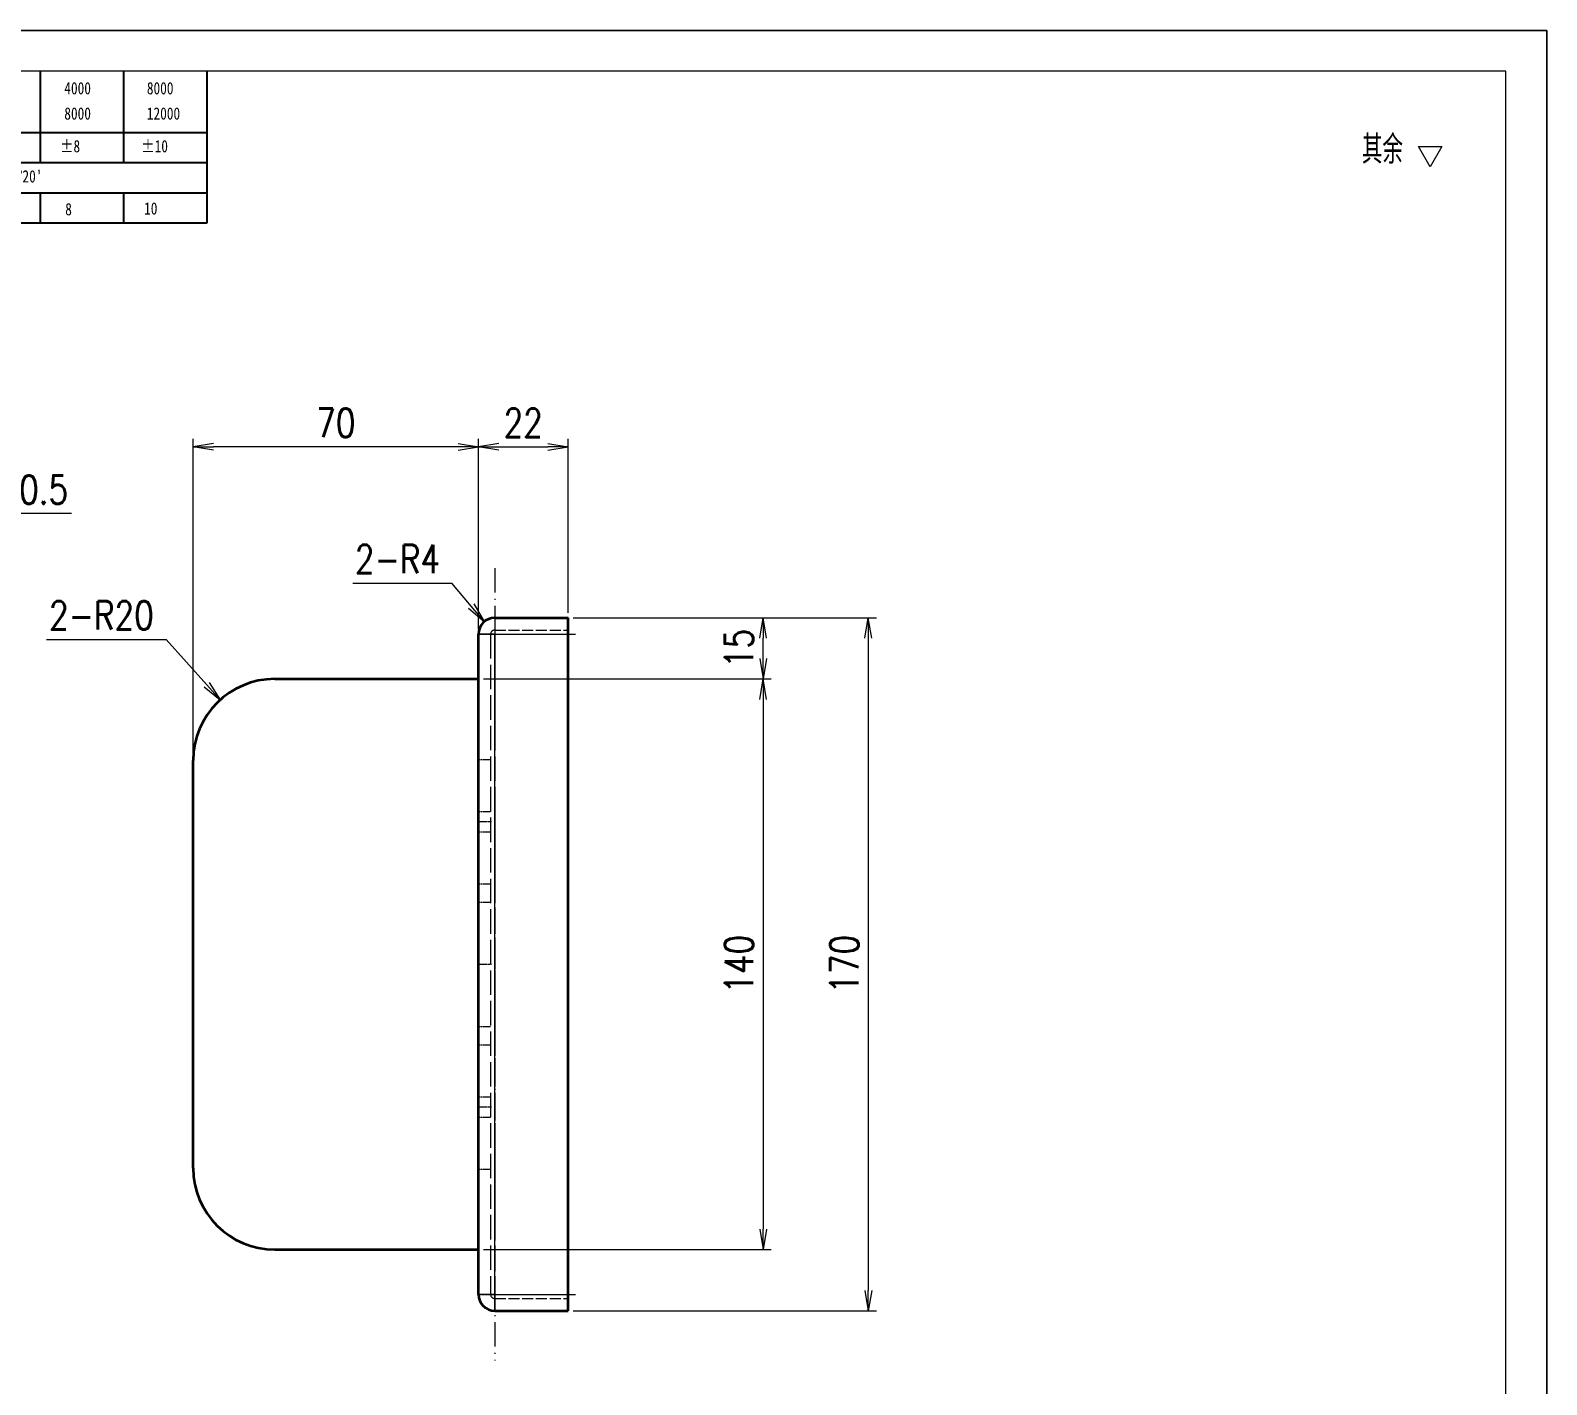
# Model space of a CAD drawing. Header units: millimetres. Extents: x 1333 to 209312, y -42879 to 359.
# Drawn here: x 135055.3 to 135427.5, y -819.7 to -487.4 of the extents above; entities that cross this region are included whole.
import ezdxf

# ---------------------------------------------------------------- set-up
doc = ezdxf.new("R2010")
doc.units = ezdxf.units.MM
doc.header["$LTSCALE"] = 0.5
for name, pattern in [('DASHDOT', [18.5, 12, -3, 0.5, -3]), ('DASHED', [15, 12, -3]), ('DOT2', [0.125, 0, -0.125])]:
    doc.linetypes.add(name, pattern=pattern)
for name, color, linetype, lineweight in [('CENTER', 2, 'DASHDOT', 15), ('DRAWING', 7, 'Continuous', 35), ('HIDDEN', 1, 'DASHED', 18), ('图框', 7, 'Continuous', 18), ('标注线', 3, 'Continuous', 18)]:
    doc.layers.add(name, color=color, linetype=linetype, lineweight=lineweight)
doc.layers.add('DIM', color=3, linetype='Continuous')
doc.layers.add('图\\M+19E79\\M+195B6\\M+18E9A', color=7, linetype='Continuous')
doc.layers.add('打印', color=7, linetype='Continuous', lineweight=15, plot=False)
doc.layers.add('打印-禁用', color=7, linetype='Continuous', lineweight=15, plot=False)
doc.styles.add('DIM', font='romans.shx', dxfattribs={"width": 0.8, "bigfont": 'bigfont.shx'})
doc.styles.add('国标', font='simfang.ttf', dxfattribs={"width": 0.8})
doc.styles.add('机械长仿宋', font='gbenor.shx', dxfattribs={"height": 1, "bigfont": 'gbcbig.shx'})
doc.dimstyles.new('XR 1-2$0', dxfattribs={"dimscale": 2, "dimtxt": 3.5, "dimasz": 2.5, "dimexe": 1, "dimexo": 0.625, "dimgap": 1.2, "dimtad": 1, "dimdsep": 46, "dimtxsty": 'DIM', "dimblk": 'OPEN', "dimcen": 0, "dimclrd": 8, "dimclre": 8, "dimclrt": 2, "dimazin": 2, "dimtfac": 0.5, "dimtmove": 0, "dimatfit": 3, "dimldrblk": 'OPEN', "dimfxl": 0, "dimtolj": 2, "dimlwd": 13, "dimlwe": 13, "dimarcsym": 0})
doc.dimstyles.new('XR 1-2$3', dxfattribs={"dimscale": 2, "dimtxt": 3.5, "dimasz": 2.5, "dimexe": 1, "dimexo": 0.625, "dimgap": 1.2, "dimtad": 1, "dimtoh": 1, "dimdsep": 46, "dimtxsty": 'DIM', "dimblk": 'OPEN', "dimcen": 0, "dimclrd": 8, "dimclre": 8, "dimclrt": 2, "dimazin": 2, "dimtfac": 0.5, "dimtofl": 0, "dimtmove": 0, "dimatfit": 3, "dimldrblk": 'OPEN', "dimfxl": 0, "dimtolj": 2, "dimlwd": 18, "dimlwe": 18, "dimarcsym": 0})
doc.dimstyles.new('XR 1-2$4', dxfattribs={"dimscale": 2, "dimtxt": 3.5, "dimasz": 2.5, "dimexe": 1, "dimexo": 0.625, "dimgap": 1.2, "dimtad": 1, "dimtoh": 1, "dimdsep": 46, "dimtxsty": 'DIM', "dimblk": 'OPEN', "dimcen": 0, "dimclrd": 8, "dimclre": 8, "dimclrt": 2, "dimazin": 2, "dimtfac": 0.5, "dimtofl": 0, "dimtmove": 0, "dimatfit": 3, "dimldrblk": 'OPEN', "dimfxl": 0, "dimtolj": 2, "dimlwd": 18, "dimlwe": 18, "dimarcsym": 0})

# ---------------------------------------------------------------- blocks, each defined once
blk = doc.blocks.new('GZDEH零件A3图框V01版')
at = {"layer": '图\\M+19E79\\M+195B6\\M+18E9A', "color": 9}
for p, q in [((3092.64, -1561.98), (3092.64, -1554.46)), ((3102.86, -1561.98), (3102.86, -1554.46)), ((3113.09, -1573.08), (3113.09, -1554.46)), ((2996.09, -1561.98), (3113.09, -1561.98)), ((3092.64, -1565.68), (3092.64, -1561.98)), ((3102.86, -1565.68), (3102.86, -1561.98)), ((2996.09, -1565.68), (3113.09, -1565.68)), ((2996.09, -1569.38), (3113.09, -1569.38)), ((3092.64, -1573.08), (3092.64, -1569.38)), ((3102.86, -1573.08), (3102.86, -1569.38)), ((2990.09, -1573.08), (3113.09, -1573.08))]:
    blk.add_line(p, q, dxfattribs=at)
at = {"layer": '图框', "linetype": 'Continuous'}
for p, q in [((3272.49, -1554.46), (2882.49, -1554.46)), ((3272.49, -1832.96), (3272.49, -1554.46))]:
    blk.add_line(p, q, dxfattribs=at)
at = {"layer": '打印-禁用', "linetype": 'Continuous'}
for p, q in [((3277.49, -1549.46), (2857.49, -1549.46)), ((3277.49, -1846.46), (3277.49, -1549.46))]:
    blk.add_line(p, q, dxfattribs=at)
at = {"layer": '图\\M+19E79\\M+195B6\\M+18E9A', "color": 9, "style": '国标', "width": 0.8}
for s, p in [('4000', (3095.57, -1557.31)), ('8000', (3105.7, -1557.31)), ('8000', (3095.57, -1560.41)), ('12000', (3105.7, -1560.41)), ('±8', (3095.06, -1564.42)), ('±10', (3105.02, -1564.42)), ("±0%%D20'", (3087.38, -1568.12)), ('10', (3105.36, -1572.06)), ('8', (3095.68, -1572.15))]:
    blk.add_text(s, height=1.5, dxfattribs=at).set_placement(p)
blk = doc.blocks.new('DEH A3')
at = {"layer": '图框'}
blk.add_blockref('GZDEH零件A3图框V01版', (-2857.49, 1846.46), dxfattribs=at)
blk = doc.blocks.new('FINISHER_1')
at = {"layer": '标注线'}
for p, q in [((0, 0), (-1.44, 2.5)), ((-1.44, 2.5), (1.44, 2.5)), ((1.44, 2.5), (0, 0))]:
    blk.add_line(p, q, dxfattribs=at)
blk = doc.blocks.new('其余任何12.5')
at = {"layer": '标注线', "color": 2, "linetype": 'ByBlock', "lineweight": 30}
blk.add_blockref('FINISHER_1', (0, 0), dxfattribs=at)
at = {"layer": '标注线', "color": 7, "linetype": 'DOT2', "style": '机械长仿宋'}
blk.add_text('其余', height=3.5, dxfattribs=at).set_placement((-8.38, 0.4))
blk = doc.blocks.new('_Open')
at = {"color": 0, "linetype": 'ByBlock', "lineweight": -2}
for p, q in [((-1, 0.167), (0, 0)), ((-1, -0.167), (0, 0)), ((0, 0), (-1, 0))]:
    blk.add_line(p, q, dxfattribs=at)
blk = doc.blocks.new('*D618')
at = {"layer": 'Defpoints', "color": 0, "transparency": 16777216}
for p in [(135187.33, -631.57), (135235.2, -631.57), (135165.33, -646.57)]:
    blk.add_point(p, dxfattribs=at)
at = {"layer": 'DIM', "color": 8, "lineweight": 13, "transparency": 16777216}
for p, q in [((135188.58, -631.57), (135237.2, -631.57)), ((135235.2, -641.57), (135235.2, -636.57)), ((135166.58, -646.57), (135237.2, -646.57))]:
    blk.add_line(p, q, dxfattribs=at)
at = {"layer": 'DIM', "color": 8, "linetype": 'ByBlock', "lineweight": 13, "transparency": 16777216, "xscale": 5, "yscale": 5, "zscale": 5}
for p, rotation in [((135235.2, -631.57), 90), ((135235.2, -646.57), 270)]:
    blk.add_blockref('_Open', p, dxfattribs=dict(at, rotation=rotation))
at = {"layer": 'DIM', "color": 2, "transparency": 16777216, "insert": (135229.3, -639.07), "char_height": 7, "attachment_point": 5, "rotation": 90, "style": 'DIM'}
blk.add_mtext('\\A2;15', dxfattribs=at)
blk = doc.blocks.new('*D619')
at = {"layer": 'Defpoints', "color": 0, "transparency": 16777216}
for p in [(135165.33, -646.57), (135165.33, -786.57), (135235.2, -786.57)]:
    blk.add_point(p, dxfattribs=at)
at = {"layer": 'DIM', "color": 8, "lineweight": 13, "transparency": 16777216}
for p, q in [((135166.58, -646.57), (135237.2, -646.57)), ((135235.2, -651.57), (135235.2, -781.57)), ((135166.58, -786.57), (135237.2, -786.57))]:
    blk.add_line(p, q, dxfattribs=at)
at = {"layer": 'DIM', "color": 8, "linetype": 'ByBlock', "lineweight": 13, "transparency": 16777216, "xscale": 5, "yscale": 5, "zscale": 5}
for p, rotation in [((135235.2, -646.57), 90), ((135235.2, -786.57), 270)]:
    blk.add_blockref('_Open', p, dxfattribs=dict(at, rotation=rotation))
at = {"layer": 'DIM', "color": 2, "transparency": 16777216, "insert": (135229.3, -716.57), "char_height": 7, "attachment_point": 5, "rotation": 90, "style": 'DIM'}
blk.add_mtext('\\A2;140', dxfattribs=at)
blk = doc.blocks.new('*D620')
at = {"layer": 'Defpoints', "color": 0, "transparency": 16777216}
for p in [(135187.33, -589.64), (135187.33, -631.57), (135165.33, -635.57)]:
    blk.add_point(p, dxfattribs=at)
at = {"layer": 'DIM', "color": 8, "lineweight": 13, "transparency": 16777216}
for p, q in [((135165.33, -634.32), (135165.33, -587.64)), ((135187.33, -630.32), (135187.33, -587.64)), ((135170.33, -589.64), (135182.33, -589.64))]:
    blk.add_line(p, q, dxfattribs=at)
at = {"layer": 'DIM', "color": 8, "linetype": 'ByBlock', "lineweight": 13, "transparency": 16777216, "xscale": 5, "yscale": 5, "zscale": 5, "rotation": 180}
blk.add_blockref('_Open', (135165.33, -589.64), dxfattribs=at)
at = {"layer": 'DIM', "color": 8, "linetype": 'ByBlock', "lineweight": 13, "transparency": 16777216, "xscale": 5, "yscale": 5, "zscale": 5}
blk.add_blockref('_Open', (135187.33, -589.64), dxfattribs=at)
at = {"layer": 'DIM', "color": 2, "transparency": 16777216, "insert": (135176.33, -583.74), "char_height": 7, "attachment_point": 5, "style": 'DIM'}
blk.add_mtext('\\A2;22', dxfattribs=at)
blk = doc.blocks.new('*D621')
at = {"layer": 'Defpoints', "color": 0, "transparency": 16777216}
for p in [(135095.33, -589.64), (135165.33, -635.57), (135095.33, -666.57)]:
    blk.add_point(p, dxfattribs=at)
at = {"layer": 'DIM', "color": 8, "lineweight": 13, "transparency": 16777216}
for p, q in [((135095.33, -665.32), (135095.33, -587.64)), ((135165.33, -634.32), (135165.33, -587.64)), ((135160.33, -589.64), (135100.33, -589.64))]:
    blk.add_line(p, q, dxfattribs=at)
at = {"layer": 'DIM', "color": 8, "linetype": 'ByBlock', "lineweight": 13, "transparency": 16777216, "xscale": 5, "yscale": 5, "zscale": 5, "rotation": 180}
blk.add_blockref('_Open', (135095.33, -589.64), dxfattribs=at)
at = {"layer": 'DIM', "color": 8, "linetype": 'ByBlock', "lineweight": 13, "transparency": 16777216, "xscale": 5, "yscale": 5, "zscale": 5}
blk.add_blockref('_Open', (135165.33, -589.64), dxfattribs=at)
at = {"layer": 'DIM', "color": 2, "transparency": 16777216, "insert": (135130.33, -583.74), "char_height": 7, "attachment_point": 5, "style": 'DIM'}
blk.add_mtext('\\A2;70', dxfattribs=at)
blk = doc.blocks.new('*D622')
at = {"layer": 'Defpoints', "color": 0, "transparency": 16777216}
for p in [(135101.97, -651.69), (135115.33, -666.57)]:
    blk.add_point(p, dxfattribs=at)
at = {"layer": 'DIM', "color": 8, "lineweight": 18, "transparency": 16777216}
for p in [(135059.32, -636.85), (135098.63, -647.97)]:
    blk.add_line(p, (135088.65, -636.85), dxfattribs=at)
at = {"layer": 'DIM', "color": 8, "linetype": 'ByBlock', "lineweight": 18, "transparency": 16777216, "xscale": 5, "yscale": 5, "zscale": 5, "rotation": 311.9113298615019}
blk.add_blockref('_Open', (135101.97, -651.69), dxfattribs=at)
at = {"layer": 'DIM', "color": 2, "transparency": 16777216, "insert": (135072.79, -630.95), "char_height": 7, "attachment_point": 5, "style": 'DIM'}
blk.add_mtext('\\A2;\\A2;2-R20', dxfattribs=at)
blk = doc.blocks.new('*D623')
at = {"layer": 'Defpoints', "color": 0, "transparency": 16777216}
for p in [(135166.76, -632.51), (135169.33, -635.57)]:
    blk.add_point(p, dxfattribs=at)
at = {"layer": 'DIM', "color": 8, "lineweight": 18, "transparency": 16777216}
for p in [(135134.54, -623.05), (135163.54, -628.68)]:
    blk.add_line(p, (135158.8, -623.05), dxfattribs=at)
at = {"layer": 'DIM', "color": 8, "linetype": 'ByBlock', "lineweight": 18, "transparency": 16777216, "xscale": 5, "yscale": 5, "zscale": 5, "rotation": 310.0611518650217}
blk.add_blockref('_Open', (135166.76, -632.51), dxfattribs=at)
at = {"layer": 'DIM', "color": 2, "transparency": 16777216, "insert": (135145.47, -617.15), "char_height": 7, "attachment_point": 5, "style": 'DIM'}
blk.add_mtext('\\A2;\\A2;2-R4', dxfattribs=at)
blk = doc.blocks.new('*D624')
at = {"layer": 'Defpoints', "color": 0, "transparency": 16777216}
for p in [(135187.33, -631.57), (135187.33, -801.57), (135261.03, -801.57)]:
    blk.add_point(p, dxfattribs=at)
at = {"layer": 'DIM', "color": 8, "lineweight": 13, "transparency": 16777216}
for p, q in [((135188.58, -631.57), (135263.03, -631.57)), ((135261.03, -636.57), (135261.03, -796.57)), ((135188.58, -801.57), (135263.03, -801.57))]:
    blk.add_line(p, q, dxfattribs=at)
at = {"layer": 'DIM', "color": 8, "linetype": 'ByBlock', "lineweight": 13, "transparency": 16777216, "xscale": 5, "yscale": 5, "zscale": 5}
for p, rotation in [((135261.03, -631.57), 90), ((135261.03, -801.57), 270)]:
    blk.add_blockref('_Open', p, dxfattribs=dict(at, rotation=rotation))
at = {"layer": 'DIM', "color": 2, "transparency": 16777216, "insert": (135255.13, -716.57), "char_height": 7, "attachment_point": 5, "rotation": 90, "style": 'DIM'}
blk.add_mtext('\\A2;170', dxfattribs=at)
blk = doc.blocks.new('*D637')
at = {"layer": 'Defpoints', "color": 0, "transparency": 16777216}
for p in [(134952.43, -671.63), (134929.3, -691.52)]:
    blk.add_point(p, dxfattribs=at)
at = {"layer": 'DIM', "color": 8, "lineweight": 18, "transparency": 16777216}
for p in [(134956.22, -668.36), (135065.49, -606.01)]:
    blk.add_line(p, (135028.69, -606.01), dxfattribs=at)
at = {"layer": 'DIM', "color": 8, "linetype": 'ByBlock', "lineweight": 18, "transparency": 16777216, "xscale": 5, "yscale": 5, "zscale": 5, "rotation": 220.7072958631283}
blk.add_blockref('_Open', (134952.43, -671.63), dxfattribs=at)
at = {"layer": 'DIM', "color": 2, "transparency": 16777216, "insert": (135048.29, -600.11), "char_height": 7, "attachment_point": 5, "style": 'DIM'}
blk.add_mtext('\\A2;\\A2;5-∅30.5', dxfattribs=at)

msp = doc.modelspace()

# ---------------------------------------------------------------- linework, layer by layer
at = {"color": 7, "lineweight": 13, "ltscale": 0.1}
for p, q in [((135169.333, -631.572), (135169.333, -635.572)), ((135169.333, -801.572), (135169.333, -797.572))]:
    msp.add_line(p, q, dxfattribs=at)
at = {"color": 7, "lineweight": 13, "ltscale": 0.074118}
msp.add_line((135168.298, -635.572), (135165.333, -635.572), dxfattribs=at)
at = {"color": 7, "lineweight": 13, "ltscale": 0.025882}
msp.add_line((135169.333, -635.572), (135168.298, -635.572), dxfattribs=at)
at = {"color": 7, "lineweight": 13}
msp.add_line((135169.333, -797.572), (135169.333, -635.572), dxfattribs=at)
at = {"color": 7, "lineweight": 13, "ltscale": 0.45}
for p, q in [((135169.333, -635.572), (135187.333, -635.572)), ((135169.333, -797.572), (135187.333, -797.572))]:
    msp.add_line(p, q, dxfattribs=at)
at = {"color": 7, "lineweight": 13, "ltscale": 0.003407}
msp.add_line((135165.47, -797.572), (135165.333, -797.572), dxfattribs=at)
at = {"color": 7, "lineweight": 13, "ltscale": 0.096593}
msp.add_line((135169.333, -797.572), (135165.47, -797.572), dxfattribs=at)
at = {"layer": 'CENTER'}
for p, q in [((135169.333, -619.372), (135169.333, -813.772)), ((135167.533, -635.572), (135189.133, -635.572)), ((135167.533, -797.572), (135189.133, -797.572))]:
    msp.add_line(p, q, dxfattribs=at)
at = {"layer": 'CENTER', "ltscale": 0.09}
for p, q in [((135165.033, -681.572), (135168.633, -681.572)), ((135165.033, -716.572), (135168.633, -716.572)), ((135165.033, -751.572), (135168.633, -751.572))]:
    msp.add_line(p, q, dxfattribs=at)
at = {"layer": 'DRAWING', "ltscale": 0.45}
for p, q in [((135169.333, -631.572), (135187.333, -631.572)), ((135169.333, -801.572), (135187.333, -801.572))]:
    msp.add_line(p, q, dxfattribs=at)
at = {"layer": 'DRAWING', "ltscale": 0.1}
for p, q in [((135187.333, -635.572), (135187.333, -631.572)), ((135187.333, -801.572), (135187.333, -797.572))]:
    msp.add_line(p, q, dxfattribs=at)
at = {"layer": 'DRAWING'}
for p, q in [((135165.333, -797.572), (135165.333, -635.572)), ((135187.333, -797.572), (135187.333, -635.572)), ((135115.333, -646.572), (135165.333, -646.572)), ((135165.333, -786.572), (135165.333, -646.572)), ((135095.333, -766.572), (135095.333, -666.572)), ((135115.333, -786.572), (135165.333, -786.572))]:
    msp.add_line(p, q, dxfattribs=at)
for centre, radius, start, end in [((135169.333, -635.572), 4, 90, 180), ((135115.333, -666.572), 20, 90, 180), ((135115.333, -766.572), 20, 180, 270), ((135169.333, -797.572), 4, 180, 270)]:
    msp.add_arc(centre, radius, start, end, dxfattribs=at)
at = {"layer": 'HIDDEN', "ltscale": 0.074118}
msp.add_line((135169.333, -631.572), (135169.333, -634.537), dxfattribs=at)
at = {"layer": 'HIDDEN', "ltscale": 0.1}
for p, q in [((135165.333, -635.572), (135169.333, -635.572)), ((135165.333, -797.572), (135169.333, -797.572))]:
    msp.add_line(p, q, dxfattribs=at)
at = {"layer": 'HIDDEN'}
for p, q in [((135168.333, -635.572), (135168.333, -797.572)), ((135169.333, -635.572), (135169.333, -797.572)), ((135169.333, -635.572), (135169.333, -797.572)), ((135169.333, -797.572), (135169.333, -635.572))]:
    msp.add_line(p, q, dxfattribs=at)
at = {"layer": 'HIDDEN', "ltscale": 0.007322}
for p, q in [((135168.333, -635.572), (135168.626, -635.572)), ((135168.626, -635.572), (135168.333, -635.572)), ((135169.333, -634.572), (135169.333, -634.865)), ((135169.333, -634.572), (135169.333, -634.865)), ((135168.333, -797.572), (135168.626, -797.572)), ((135168.626, -797.572), (135168.333, -797.572)), ((135169.333, -798.279), (135169.333, -798.572)), ((135169.333, -798.572), (135169.333, -798.279))]:
    msp.add_line(p, q, dxfattribs=at)
at = {"layer": 'HIDDEN', "ltscale": 0.017678}
for p, q in [((135169.333, -635.572), (135168.626, -635.572)), ((135169.333, -635.572), (135168.626, -635.572)), ((135169.333, -634.865), (135169.333, -635.572)), ((135169.333, -634.865), (135169.333, -635.572)), ((135169.333, -797.572), (135168.626, -797.572)), ((135169.333, -797.572), (135168.626, -797.572)), ((135169.333, -797.572), (135169.333, -798.279)), ((135169.333, -798.279), (135169.333, -797.572))]:
    msp.add_line(p, q, dxfattribs=at)
at = {"layer": 'HIDDEN', "ltscale": 0.025882}
msp.add_line((135169.333, -634.537), (135169.333, -635.572), dxfattribs=at)
at = {"layer": 'HIDDEN', "ltscale": 0.45}
for p, q in [((135169.333, -634.572), (135187.333, -634.572)), ((135169.333, -635.572), (135187.333, -635.572)), ((135169.333, -635.572), (135187.333, -635.572)), ((135169.333, -635.572), (135187.333, -635.572)), ((135169.333, -797.572), (135187.333, -797.572)), ((135169.333, -797.572), (135187.333, -797.572)), ((135169.333, -797.572), (135187.333, -797.572)), ((135169.333, -798.572), (135187.333, -798.572))]:
    msp.add_line(p, q, dxfattribs=at)
at = {"layer": 'HIDDEN', "ltscale": 0.075}
for p, q in [((135165.333, -666.322), (135168.333, -666.322)), ((135165.333, -666.322), (135168.333, -666.322)), ((135165.333, -679.072), (135168.333, -679.072)), ((135165.333, -679.072), (135168.333, -679.072)), ((135165.333, -684.072), (135168.333, -684.072)), ((135165.333, -684.072), (135168.333, -684.072)), ((135165.333, -696.822), (135168.333, -696.822)), ((135165.333, -696.822), (135168.333, -696.822)), ((135165.333, -701.322), (135168.333, -701.322)), ((135165.333, -731.822), (135168.333, -731.822)), ((135165.333, -736.322), (135168.333, -736.322)), ((135165.333, -736.322), (135168.333, -736.322)), ((135165.333, -749.072), (135168.333, -749.072)), ((135165.333, -749.072), (135168.333, -749.072)), ((135165.333, -754.072), (135168.333, -754.072)), ((135165.333, -754.072), (135168.333, -754.072)), ((135165.333, -766.822), (135168.333, -766.822)), ((135165.333, -766.822), (135168.333, -766.822))]:
    msp.add_line(p, q, dxfattribs=at)
at = {"layer": 'HIDDEN', "ltscale": 0.096593}
msp.add_line((135169.333, -797.572), (135169.333, -801.436), dxfattribs=at)
at = {"layer": 'HIDDEN', "ltscale": 0.003407}
msp.add_line((135169.333, -801.436), (135169.333, -801.572), dxfattribs=at)
at = {"layer": 'HIDDEN'}
for centre, start, end in [((135169.333, -635.572), 90, 180), ((135169.333, -797.572), 180, 270)]:
    msp.add_arc(centre, 1, start, end, dxfattribs=at)
at = {"layer": '打印'}
msp.add_lwpolyline([(134587.534, -487.43), (135427.534, -487.43), (135427.534, -1081.43), (134587.534, -1081.43)], close=True, dxfattribs=at)

# ---------------------------------------------------------------- block references
at = {"layer": '图框', "xscale": 2, "yscale": 2, "zscale": 2}
msp.add_blockref('DEH A3', (134587.534, -1081.43), dxfattribs=at)
at = {"layer": '标注线', "xscale": 2, "yscale": 2, "zscale": 2}
msp.add_blockref('其余任何12.5', (135398.943, -520.959), dxfattribs=at)

# ---------------------------------------------------------------- dimensions: what is measured, and where the dimension line sits
at = {"layer": 'DIM'}
for base, p2, picture, middle in [((135095.333, -589.639), (135095.333, -666.572), '*D621', (135130.333, -583.739)), ((135187.333, -589.639), (135187.333, -631.572), '*D620', (135176.333, -583.739))]:
    dim = msp.add_linear_dim(base=base, p1=(135165.333, -635.572), p2=p2, dimstyle='XR 1-2$0', dxfattribs=at)
    dim.commit()
    dim.dimension.update_dxf_attribs({"geometry": picture, "text_midpoint": middle})
dim = msp.add_diameter_dim_2p(p1=(134929.305, -691.518), p2=(134952.425, -671.626), text='\\A2;5-<>', dimstyle='XR 1-2$3', override={"dimtxsty": 'DIM'}, dxfattribs=at)
dim.commit()
dim.dimension.update_dxf_attribs({"geometry": '*D637', "text_midpoint": (135048.286, -606.014), "dimtype": 163})
for center, mpoint, picture, middle in [((135169.333, -635.572), (135166.759, -632.51), '*D623', (135145.469, -623.049)), ((135115.333, -666.572), (135101.974, -651.688), '*D622', (135072.787, -636.848))]:
    dim = msp.add_radius_dim(center=center, mpoint=mpoint, text='\\A2;2-<>', dimstyle='XR 1-2$4', override={"dimtxsty": 'DIM'}, dxfattribs=at)
    dim.commit()
    dim.dimension.update_dxf_attribs({"geometry": picture, "text_midpoint": middle, "dimtype": 164})
for base, p1, p2, picture, middle in [((135235.199, -631.572), (135165.333, -646.572), (135187.333, -631.572), '*D618', (135229.299, -639.072)), ((135261.028, -801.572), (135187.333, -631.572), (135187.333, -801.572), '*D624', (135255.128, -716.572)), ((135235.199, -786.572), (135165.333, -646.572), (135165.333, -786.572), '*D619', (135229.299, -716.572))]:
    dim = msp.add_linear_dim(base=base, p1=p1, p2=p2, angle=90, dimstyle='XR 1-2$0', dxfattribs=at)
    dim.commit()
    dim.dimension.update_dxf_attribs({"geometry": picture, "text_midpoint": middle})

doc.saveas('drawing.dxf')
